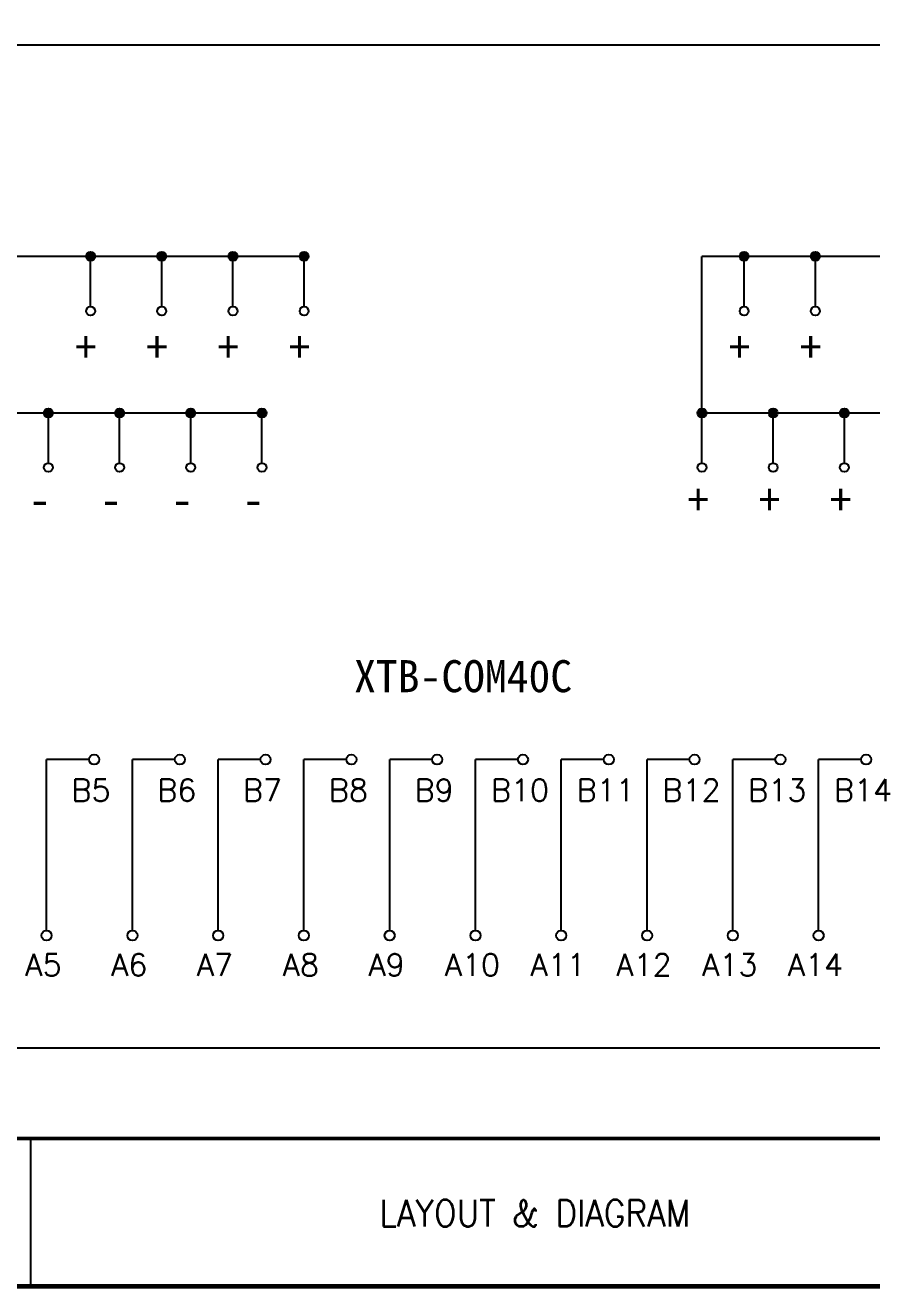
# Model space of a CAD drawing. Header units: millimetres. Extents: x 1618 to 2479, y 422 to 709.
# Drawn here: x 2214.2 to 2309.3, y 422.4 to 564.4 of the extents above; entities that cross this region are included whole.
import ezdxf
from ezdxf.enums import TextEntityAlignment as Align

# ---------------------------------------------------------------- set-up
doc = ezdxf.new("R2010")
doc.units = ezdxf.units.MM
doc.layers.add('SHEET', color=7, linetype='Continuous')
doc.styles.add('ROMANS', font='romans', dxfattribs={"width": 0.9})

msp = doc.modelspace()

# ---------------------------------------------------------------- hatches: boundary and pattern name
for points in [[(2221.49, 538.42), (2222, 538.42, 1), (2220.99, 538.42, 0.414214), (2221.49, 537.91)], [(2221.49, 537.91, 0.414214), (2222, 538.42), (2221.49, 538.42)], [(2229.49, 538.42), (2230, 538.42, 1), (2228.99, 538.42, 0.414214), (2229.49, 537.91)], [(2229.49, 537.91, 0.414214), (2230, 538.42), (2229.49, 538.42)], [(2237.49, 538.42), (2238, 538.42, 1), (2236.99, 538.42, 0.414214), (2237.49, 537.91)], [(2237.49, 537.91, 0.414214), (2238, 538.42), (2237.49, 538.42)], [(2245.49, 538.42), (2246, 538.42, 1), (2244.99, 538.42, 0.414214), (2245.49, 537.91)], [(2245.49, 537.91, 0.414214), (2246, 538.42), (2245.49, 538.42)], [(2294.93, 538.42), (2295.44, 538.42, 1), (2294.43, 538.42, 0.414214), (2294.93, 537.91)], [(2294.93, 537.91, 0.414214), (2295.44, 538.42), (2294.93, 538.42)], [(2302.93, 538.42), (2303.44, 538.42, 1), (2302.43, 538.42, 0.414214), (2302.93, 537.91)], [(2302.93, 537.91, 0.414214), (2303.44, 538.42), (2302.93, 538.42)], [(2216.75, 520.83), (2217.25, 520.83, 1), (2216.25, 520.83, 0.414214), (2216.75, 520.33)], [(2224.75, 520.83), (2225.25, 520.83, 1), (2224.25, 520.83, 0.414214), (2224.75, 520.33)], [(2232.75, 520.83), (2233.25, 520.83, 1), (2232.25, 520.83, 0.414214), (2232.75, 520.33)], [(2240.75, 520.83), (2241.25, 520.83, 1), (2240.25, 520.83, 0.414214), (2240.75, 520.33)], [(2290.19, 520.83), (2290.69, 520.83, 1), (2289.69, 520.83, 0.414214), (2290.19, 520.33)], [(2298.19, 520.83), (2298.69, 520.83, 1), (2297.69, 520.83, 0.414214), (2298.19, 520.33)], [(2306.19, 520.83), (2306.69, 520.83, 1), (2305.69, 520.83, 0.414214), (2306.19, 520.33)], [(2216.75, 520.33, 0.414214), (2217.25, 520.83), (2216.75, 520.83)], [(2224.75, 520.33, 0.414214), (2225.25, 520.83), (2224.75, 520.83)], [(2232.75, 520.33, 0.414214), (2233.25, 520.83), (2232.75, 520.83)], [(2240.75, 520.33, 0.414214), (2241.25, 520.83), (2240.75, 520.83)], [(2290.19, 520.33, 0.414214), (2290.69, 520.83), (2290.19, 520.83)], [(2298.19, 520.33, 0.414214), (2298.69, 520.83), (2298.19, 520.83)], [(2306.19, 520.33, 0.414214), (2306.69, 520.83), (2306.19, 520.83)]]:
    msp.add_hatch(color=256).paths.add_polyline_path(points)

# ---------------------------------------------------------------- linework, layer by layer
for p, q in [((2245.49, 538.42), (2093.49, 538.42)), ((2221.49, 532.78), (2221.49, 538.42)), ((2229.49, 532.78), (2229.49, 538.42)), ((2237.49, 532.78), (2237.49, 538.42)), ((2245.49, 532.78), (2245.49, 538.42)), ((2290.19, 520.83), (2290.19, 538.42)), ((2294.93, 538.42), (2290.19, 538.42)), ((2294.93, 532.78), (2294.93, 538.42)), ((2367.44, 538.42), (2294.93, 538.42)), ((2302.93, 532.78), (2302.93, 538.42)), ((2088.75, 520.83), (2240.75, 520.83)), ((2216.75, 515.19), (2216.75, 520.83)), ((2224.75, 515.19), (2224.75, 520.83)), ((2232.75, 515.19), (2232.75, 520.83)), ((2240.75, 515.19), (2240.75, 520.83)), ((2290.19, 520.83), (2362.69, 520.83)), ((2290.19, 515.19), (2290.19, 520.83)), ((2298.19, 515.19), (2298.19, 520.83)), ((2306.19, 515.19), (2306.19, 520.83)), ((2216.55, 462.64), (2216.55, 481.85)), ((2221.32, 481.85), (2216.55, 481.85)), ((2226.19, 462.64), (2226.19, 481.85)), ((2230.96, 481.85), (2226.19, 481.85)), ((2235.83, 462.64), (2235.83, 481.85)), ((2240.6, 481.85), (2235.83, 481.85)), ((2245.46, 462.64), (2245.46, 481.85)), ((2250.24, 481.85), (2245.46, 481.85)), ((2255.1, 462.64), (2255.1, 481.85)), ((2259.88, 481.85), (2255.1, 481.85)), ((2264.74, 462.64), (2264.74, 481.85)), ((2269.51, 481.85), (2264.74, 481.85)), ((2274.38, 462.64), (2274.38, 481.85)), ((2279.15, 481.85), (2274.38, 481.85)), ((2284.02, 462.64), (2284.02, 481.85)), ((2288.79, 481.85), (2284.02, 481.85)), ((2293.66, 462.64), (2293.66, 481.85)), ((2298.43, 481.85), (2293.66, 481.85)), ((2303.3, 462.64), (2303.3, 481.85)), ((2308.07, 481.85), (2303.3, 481.85)), ((2214.73, 439.24), (2214.73, 422.63))]:
    msp.add_line(p, q)
at = {"color": 0, "lineweight": 50}
msp.add_line((2065.86, 439.24), (2478.92, 439.24), dxfattribs=at)
at = {"color": 4}
msp.add_lwpolyline([(2077.63, 562.22), (2463.72, 562.22), (2463.72, 449.42), (2077.63, 449.42)], close=True, dxfattribs=at)
for centre, radius in [((2221.49, 538.42), 0.504), ((2229.49, 538.42), 0.504), ((2237.49, 538.42), 0.504), ((2245.49, 538.42), 0.504), ((2294.93, 538.42), 0.504), ((2302.93, 538.42), 0.504), ((2221.49, 532.27), 0.504), ((2229.49, 532.27), 0.504), ((2237.49, 532.27), 0.504), ((2245.49, 532.27), 0.504), ((2294.93, 532.27), 0.504), ((2302.93, 532.27), 0.504), ((2216.75, 520.83), 0.504), ((2224.75, 520.83), 0.504), ((2232.75, 520.83), 0.504), ((2240.75, 520.83), 0.504), ((2290.19, 520.83), 0.504), ((2298.19, 520.83), 0.504), ((2306.19, 520.83), 0.504), ((2216.75, 514.69), 0.504), ((2224.75, 514.69), 0.504), ((2232.75, 514.69), 0.504), ((2240.75, 514.69), 0.504), ((2290.19, 514.69), 0.504), ((2298.19, 514.69), 0.504), ((2306.19, 514.69), 0.504), ((2221.89, 481.85), 0.567), ((2231.53, 481.85), 0.567), ((2241.16, 481.85), 0.567), ((2250.8, 481.85), 0.567), ((2260.44, 481.85), 0.567), ((2270.08, 481.85), 0.567), ((2279.72, 481.85), 0.567), ((2289.36, 481.85), 0.567), ((2299, 481.85), 0.567), ((2308.64, 481.85), 0.567), ((2216.55, 462.07), 0.567), ((2226.19, 462.07), 0.567), ((2235.83, 462.07), 0.567), ((2245.46, 462.07), 0.567), ((2255.1, 462.07), 0.567), ((2264.74, 462.07), 0.567), ((2274.38, 462.07), 0.567), ((2284.02, 462.07), 0.567), ((2293.66, 462.07), 0.567), ((2303.3, 462.07), 0.567)]:
    msp.add_circle(centre, radius)
at = {"layer": 'SHEET', "const_width": 0.527}
msp.add_lwpolyline([(2065.86, 637.97), (2065.86, 422.63), (2478.92, 422.63), (2478.92, 637.97), (2478.92, 709.06), (2325.03, 709.06), (2065.86, 709.06)], close=True, dxfattribs=at)

# ---------------------------------------------------------------- texts
at = {"color": 7}
for s, p in [('+', (2219.76, 526.48)), ('+', (2227.76, 526.48)), ('+', (2235.76, 526.48)), ('+', (2243.76, 526.48)), ('+', (2293.2, 526.48)), ('+', (2301.2, 526.48)), ('+', (2288.57, 509.31)), ('+', (2296.57, 509.31)), ('+', (2304.57, 509.31)), ('-', (2214.58, 509.3)), ('-', (2222.58, 509.3)), ('-', (2230.58, 509.3)), ('-', (2238.58, 509.3))]:
    msp.add_text(s, height=3.53, dxfattribs=at).set_placement(p)
msp.add_text('XTB-COM40C', height=3.6).set_placement((2263.35, 491.23), align=Align.MIDDLE)
at = {"layer": 'SHEET', "style": 'ROMANS'}
for s, p in [('B5', (2221.54, 478.42)), ('B6', (2231.18, 478.42)), ('B7', (2240.82, 478.42)), ('B8', (2250.46, 478.42)), ('B9', (2260.1, 478.42)), ('B10', (2269.74, 478.42)), ('B11', (2279.38, 478.42)), ('B12', (2289.02, 478.42)), ('B13', (2298.65, 478.42)), ('B14', (2308.29, 478.42)), ('A5', (2216.2, 458.78)), ('A6', (2225.84, 458.78)), ('A7', (2235.48, 458.78)), ('A8', (2245.12, 458.78)), ('A9', (2254.76, 458.78)), ('A10', (2264.4, 458.78)), ('A11', (2274.04, 458.78)), ('A12', (2283.68, 458.78)), ('A13', (2293.32, 458.78)), ('A14', (2302.95, 458.78))]:
    msp.add_text(s, height=2.5, dxfattribs=at).set_placement(p, align=Align.MIDDLE)
at = {"layer": 'SHEET', "color": 0, "style": 'ROMANS', "width": 0.9}
msp.add_text('LAYOUT & DIAGRAM', height=3, dxfattribs=at).set_placement((2271.41, 430.85), align=Align.MIDDLE)

doc.saveas('drawing.dxf')
